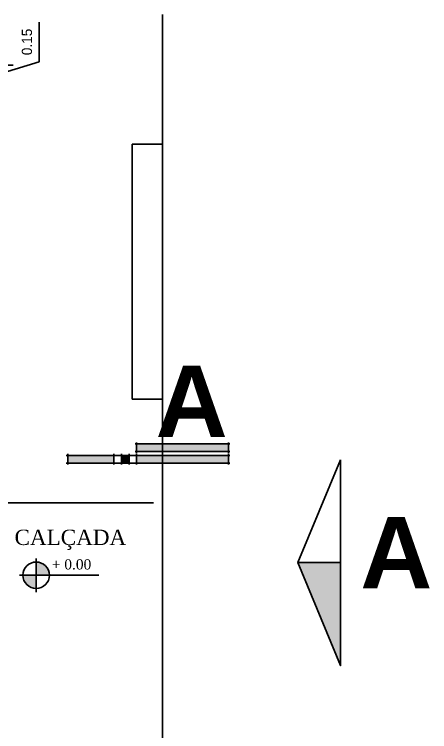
# Model space of a CAD drawing. Extents: x 130 to 509, y 87 to 225.
# Drawn here: x 310.26 to 314.33, y 156.68 to 163.72 of the extents above; entities that cross this region are included whole.
import ezdxf

# ---------------------------------------------------------------- set-up
doc = ezdxf.new("R2010")
doc.units = 0
doc.header["$LTSCALE"] = 7
doc.linetypes.add('ACAD_ISO05W100', pattern=[37.5, 24, -3, 0.5, -3, 0.5, -3, 0.5, -3])
doc.layers.get('0').update_dxf_attribs({"linetype": 'CONTINUOUS'})
doc.layers.get('DEFPOINTS').update_dxf_attribs({"linetype": 'CONTINUOUS'})
for name, color, linetype in [('01', 7, 'CONTINUOUS'), ('02', 2, 'CONTINUOUS'), ('05', 5, 'CONTINUOUS'), ('20', 2, 'CONTINUOUS'), ('CORTE', 5, 'ACAD_ISO05W100'), ('COTAS', 7, 'CONTINUOUS'), ('CT', 8, 'CONTINUOUS'), ('TEXTO', 3, 'CONTINUOUS')]:
    doc.layers.add(name, color=color, linetype=linetype)
doc.styles.add('SANSSERIFBOLD', font='sasb____.pfb')
doc.styles.add('TIMES', font='times.ttf')
doc.dimstyles.get("Standard").update_dxf_attribs({"dimtxt": 0.18, "dimasz": 0.18, "dimexe": 0.18, "dimexo": 0.0625, "dimgap": 0.09, "dimtad": 0, "dimtih": 1, "dimtoh": 1, "dimdec": 4, "dimzin": 0, "dimdsep": 46, "dimtxsty": 'Standard', "dimcen": 0.09, "dimadec": 0, "dimazin": 0, "dimtfac": 1, "dimtdec": 4, "dimtofl": 0, "dimtmove": 0, "dimatfit": 3, "dimfxl": 1, "dimtolj": 1, "dimtzin": 0, "dimarcsym": 0})

# ---------------------------------------------------------------- blocks, each defined once
blk = doc.blocks.new('_DOTSMALL')
at = {"color": 0, "linetype": 'ByBlock', "const_width": 0.5}
blk.add_lwpolyline([(-0.0625, 0, 1), (0.0625, 0, 1)], format="xyb", close=True, dxfattribs=at)
blk = doc.blocks.new('*D168')
at = {"layer": 'COTAS', "color": 0}
for p, q in [((310.4993, 163.2493), (310.4993, 163.6393)), ((309.9599, 163.2178), (310.2443, 163.2178)), ((310.1443, 163.1428), (310.4993, 163.2493)), ((310.1443, 163.0678), (310.1443, 163.2178))]:
    blk.add_line(p, q, dxfattribs=at)
at = {"layer": 'DEFPOINTS', "color": 0}
for p in [(309.7099, 163.2178), (310.1443, 163.2178), (309.5599, 163.0678)]:
    blk.add_point(p, dxfattribs=at)
at = {"layer": 'COTAS', "color": 0, "xscale": 0.07, "yscale": 0.07, "zscale": 0.07}
for p, rotation in [((310.1443, 163.2178), 90), ((310.1443, 163.0678), 270)]:
    blk.add_blockref('_DOTSMALL', p, dxfattribs=dict(at, rotation=rotation))
at = {"layer": 'COTAS', "color": 2, "insert": (310.3793, 163.4443), "char_height": 0.1, "attachment_point": 5, "rotation": 90}
blk.add_mtext('\\A1;0.15', dxfattribs=at)
blk = doc.blocks.new('CT')
at = {"layer": 'CT'}
for p, q in [((-2.14, 0.25), (-0.9, 0.25)), ((-2.12, 0.27), (-2.12, 0.13)), ((-0.92, 0.27), (-0.92, 0.13)), ((-2.14, 0.15), (-0.9, 0.15)), ((-2.14, 0.1), (0, 0.1)), ((-2.12, 0.12), (-2.12, -0.02)), ((-0.92, 0.12), (-0.92, -0.02)), ((-0.82, 0.12), (-0.82, -0.02)), ((-0.72, 0.12), (-0.72, -0.02)), ((-0.62, 0.12), (-0.62, -0.02)), ((-0.02, 0.12), (-0.02, -0.02)), ((-2.14, 0), (0, 0))]:
    blk.add_line(p, q, dxfattribs=at)
for points in [[(-2.12, 0.15), (-0.92, 0.15), (-2.12, 0.25), (-0.92, 0.25)], [(-2.12, 0), (-0.92, 0), (-2.12, 0.1), (-0.92, 0.1)], [(-0.82, 0), (-0.72, 0), (-0.82, 0.1), (-0.72, 0.1)], [(-0.62, 0), (-0.02, 0), (-0.62, 0.1), (-0.02, 0.1)]]:
    blk.add_solid(points, dxfattribs=at)

msp = doc.modelspace()

# ---------------------------------------------------------------- hatches: boundary and pattern name
at = {"layer": '01'}
h = msp.add_hatch(color=256, dxfattribs=at)
h.paths.add_polyline_path([(310.4694, 158.3419), (310.4694, 158.2123), (310.599, 158.2123, 0.414214)])
h.paths.add_polyline_path([(310.4694, 158.2123), (310.3398, 158.2123, 0.414214), (310.4694, 158.0827)])
at = {"layer": '05'}
msp.add_hatch(color=256, dxfattribs=at).paths.add_polyline_path([(313.4551, 157.3261), (313.4551, 158.3358), (313.0354, 158.3358)])

# ---------------------------------------------------------------- linework, layer by layer
at = {"layer": '02'}
for p, q in [((311.7099, 163.7151), (311.7099, 151.9489)), ((311.7099, 162.441), (311.4099, 162.441)), ((311.4099, 162.441), (311.4099, 159.941)), ((311.4099, 159.941), (311.7099, 159.941))]:
    msp.add_line(p, q, dxfattribs=at)
at = {"layer": '05'}
msp.add_line((313.0354, 158.3358), (313.4551, 158.3358), dxfattribs=at)
msp.add_lwpolyline([(313.4551, 159.3455), (313.0354, 158.3358), (313.4551, 157.3261), (313.4551, 159.3455)], dxfattribs=at)
at = {"layer": '20'}
for p, q in [((310.4694, 158.0476), (310.4694, 158.377)), ((310.3047, 158.2123), (311.0855, 158.2123))]:
    msp.add_line(p, q, dxfattribs=at)
msp.add_circle((310.4694, 158.2123), 0.1296, dxfattribs=at)
at = {"layer": 'CORTE'}
msp.add_line((287.4534, 158.921), (311.6211, 158.921), dxfattribs=at)

# ---------------------------------------------------------------- block references
at = {"layer": 'CORTE', "xscale": -0.75, "yscale": 0.75, "zscale": 0.75}
msp.add_blockref('CT', (310.7649, 159.313), dxfattribs=at)

# ---------------------------------------------------------------- texts
at = {"layer": 'CORTE', "color": 4, "style": 'SANSSERIFBOLD'}
for p in [(311.6412, 159.569), (313.6481, 158.0831)]:
    msp.add_text('A', height=0.7, dxfattribs=at).set_placement(p)
at = {"layer": 'TEXTO', "style": 'TIMES'}
for s, height, p in [('CALÇADA', 0.15, (310.2573, 158.509)), ('+ 0.00', 0.1, (310.6225, 158.2688))]:
    msp.add_text(s, height=height, dxfattribs=at).set_placement(p)

# ---------------------------------------------------------------- dimensions: what is measured, and where the dimension line sits
at = {"layer": 'COTAS'}
dim = msp.add_linear_dim(base=(310.1443, 163.2178), p1=(309.5599, 163.0678), p2=(309.7099, 163.2178), angle=90, dimstyle='Standard', override={"dimtxt": 0.1, "dimasz": 0.07, "dimexe": 0.1, "dimexo": 0.25, "dimgap": 0.07, "dimtad": 1, "dimtih": 0, "dimtoh": 0, "dimdec": 2, "dimzin": 8, "dimblk1": 'DOTSMALL', "dimblk2": 'DOTSMALL', "dimsah": 1, "dimcen": -0.1, "dimse1": 1, "dimclrt": 2, "dimtdec": 2, "dimtofl": 1, "dimtmove": 1}, dxfattribs=at)
dim.commit()
dim.dimension.update_dxf_attribs({"geometry": '*D168', "text_midpoint": (310.3793, 163.3193)})

doc.saveas('drawing.dxf')
